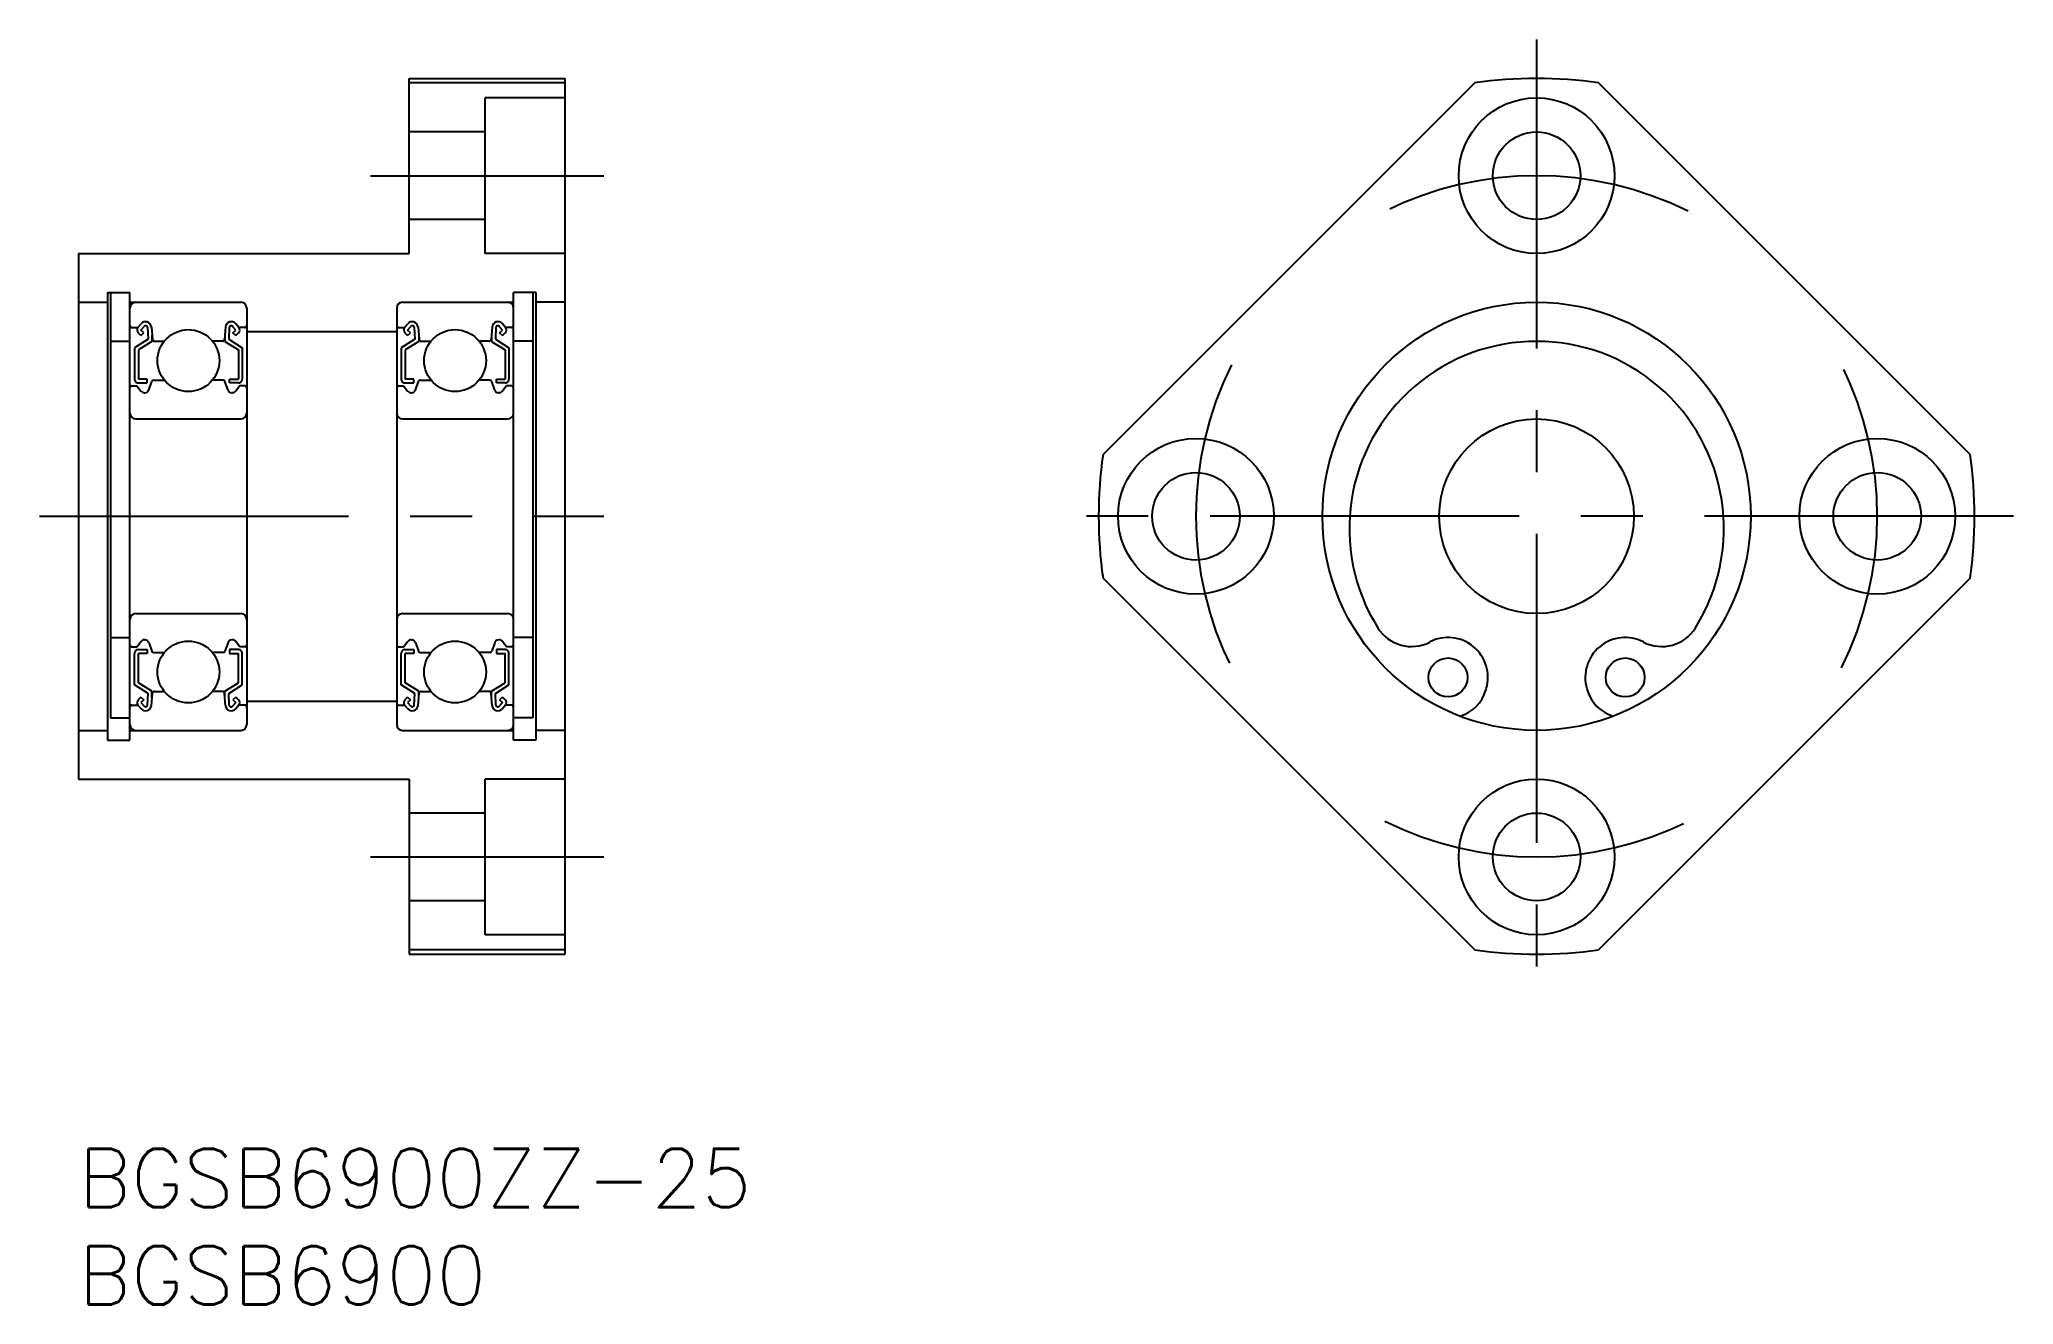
# Model space of a CAD drawing. Extents: x -2 to 99, y -8 to 57.
import ezdxf

# ---------------------------------------------------------------- set-up
doc = ezdxf.new("R2010")
doc.units = 0
doc.header["$LTSCALE"] = 0.5
doc.linetypes.add('CENTER', pattern=[50.8, 31.75, -6.35, 6.35, -6.35])
for name, color, linetype in [('MSM_CENTER', 1, 'CENTER'), ('MSM_CONTINUOUS', 7, 'CONTINUOUS'), ('MSM_PART_NUMBER', 7, 'CONTINUOUS')]:
    doc.layers.add(name, color=color, linetype=linetype)
doc.styles.get("Standard").update_dxf_attribs({"font": 'txt.shx', "height": 3, "bigfont": 'bigfont.shx'})

# ---------------------------------------------------------------- blocks, each defined once
blk = doc.blocks.new('*U6')
at = {"layer": 'MSM_PART_NUMBER'}
blk.add_text('BGSB6900ZZ-25', height=3, dxfattribs=at).set_placement((0, -3))
blk = doc.blocks.new('*U7')
at = {"layer": 'MSM_PART_NUMBER'}
blk.add_text('BGSB6900', height=3, dxfattribs=at).set_placement((0, -8))

msp = doc.modelspace()

# ---------------------------------------------------------------- linework, layer by layer
at = {"layer": 'MSM_CENTER'}
for p, q in [((74.91, 57), (74.91, 8)), ((15, 50), (27, 50)), ((-2, 32.5), (27, 32.5)), ((99.41, 32.5), (50.41, 32.5)), ((15, 15), (27, 15))]:
    msp.add_line(p, q, dxfattribs=at)
for start, end in [(63.574, 116.426), (153.574, 206.426), (333.574, 26.426), (243.574, 296.426)]:
    msp.add_arc((74.91, 32.5), 17.5, start, end, dxfattribs=at)
at = {"layer": 'MSM_CONTINUOUS'}
for p, q in [((17, 55), (25, 55)), ((17, 46), (17, 55)), ((25, 54.77), (17, 54.77)), ((25, 10), (25, 55)), ((52.64, 35.68), (71.73, 54.77)), ((97.19, 35.68), (78.09, 54.77)), ((25, 54), (20.9, 54)), ((20.9, 46), (20.9, 54)), ((20.9, 52.25), (17, 52.25)), ((20.9, 47.75), (17, 47.75)), ((0, 46), (0, 19)), ((0, 46), (17, 46)), ((25, 46), (20.9, 46)), ((1.5, 44), (2.65, 44)), ((1.5, 44), (1.5, 21)), ((1.65, 44), (1.65, 22.14)), ((2.65, 21), (2.65, 44)), ((22.35, 21), (22.35, 44)), ((23.5, 44), (22.35, 44)), ((23.35, 44), (23.35, 22.14)), ((23.5, 44), (23.5, 21)), ((0, 43.5), (1.5, 43.5)), ((2.65, 43.5), (8.35, 43.5)), ((8.65, 43.2), (8.65, 21.8)), ((16.35, 43.2), (16.35, 21.8)), ((16.65, 43.5), (22.35, 43.5)), ((25, 43.5), (23.5, 43.5)), ((2.75, 42.2), (3.06, 42.2)), ((3.58, 41.6), (2.88, 41.16)), ((3.06, 42.2), (3.22, 42.39)), ((3.21, 41.79), (3.07, 41.93)), ((3.21, 42.07), (3.38, 42.26)), ((3.36, 41.93), (3.21, 42.07)), ((3.21, 41.79), (3.36, 41.93)), ((3.55, 42.21), (3.58, 41.6)), ((3.75, 42.23), (3.8, 41.59)), ((3.78, 41.83), (3.78, 41.49)), ((7.55, 42.23), (7.5, 41.59)), ((7.52, 41.83), (7.52, 41.49)), ((7.75, 42.21), (7.72, 41.6)), ((7.72, 41.6), (8.42, 41.16)), ((8.09, 42.07), (7.92, 42.26)), ((7.94, 41.93), (8.09, 42.07)), ((8.09, 41.79), (7.94, 41.93)), ((8.24, 42.2), (8.08, 42.39)), ((8.09, 41.79), (8.23, 41.93)), ((8.55, 42.2), (8.24, 42.2)), ((8.65, 42), (16.35, 42)), ((16.45, 42.2), (16.76, 42.2)), ((17.28, 41.6), (16.58, 41.16)), ((16.76, 42.2), (16.92, 42.39)), ((16.91, 41.79), (16.77, 41.93)), ((16.91, 42.07), (17.08, 42.26)), ((17.06, 41.93), (16.91, 42.07)), ((16.91, 41.79), (17.06, 41.93)), ((17.25, 42.21), (17.28, 41.6)), ((17.45, 42.23), (17.5, 41.59)), ((17.48, 41.83), (17.48, 41.49)), ((21.25, 42.23), (21.2, 41.59)), ((21.22, 41.83), (21.22, 41.49)), ((21.45, 42.21), (21.42, 41.6)), ((21.42, 41.6), (22.12, 41.16)), ((21.79, 42.07), (21.62, 42.26)), ((21.64, 41.93), (21.79, 42.07)), ((21.79, 41.79), (21.64, 41.93)), ((21.94, 42.2), (21.78, 42.39)), ((21.79, 41.79), (21.93, 41.93)), ((22.25, 42.2), (21.94, 42.2)), ((1.65, 41.5), (2.65, 41.5)), ((2.88, 41.16), (2.88, 39.55)), ((3.78, 41.49), (3.08, 41.05)), ((3.08, 41.05), (3.08, 39.55)), ((3.9, 41.5), (4.42, 41.5)), ((7.4, 41.5), (6.88, 41.5)), ((7.52, 41.49), (8.22, 41.05)), ((8.22, 41.05), (8.22, 39.55)), ((8.42, 41.16), (8.42, 39.55)), ((16.58, 41.16), (16.58, 39.55)), ((17.48, 41.49), (16.78, 41.05)), ((16.78, 41.05), (16.78, 39.55)), ((17.6, 41.5), (18.12, 41.5)), ((21.1, 41.5), (20.58, 41.5)), ((21.22, 41.49), (21.92, 41.05)), ((21.92, 41.05), (21.92, 39.55)), ((22.12, 41.16), (22.12, 39.55)), ((23.35, 41.5), (22.35, 41.5)), ((2.75, 39.2), (3, 39.2)), ((3, 39.2), (3.23, 38.92)), ((3.53, 39.55), (3.08, 39.55)), ((3.08, 39.35), (3.53, 39.35)), ((3.39, 38.85), (3.42, 38.85)), ((3.53, 39.35), (3.53, 39.55)), ((3.61, 38.98), (3.77, 39.43)), ((3.87, 39.5), (4.42, 39.5)), ((7.43, 39.5), (6.88, 39.5)), ((7.69, 38.98), (7.53, 39.43)), ((7.77, 39.35), (7.77, 39.55)), ((7.77, 39.55), (8.22, 39.55)), ((8.22, 39.35), (7.77, 39.35)), ((7.91, 38.85), (7.88, 38.85)), ((8.3, 39.2), (8.07, 38.92)), ((8.55, 39.2), (8.3, 39.2)), ((16.45, 39.2), (16.7, 39.2)), ((16.7, 39.2), (16.93, 38.92)), ((17.23, 39.55), (16.78, 39.55)), ((16.78, 39.35), (17.23, 39.35)), ((17.09, 38.85), (17.12, 38.85)), ((17.23, 39.35), (17.23, 39.55)), ((17.31, 38.98), (17.47, 39.43)), ((17.57, 39.5), (18.12, 39.5)), ((21.13, 39.5), (20.58, 39.5)), ((21.39, 38.98), (21.23, 39.43)), ((21.47, 39.35), (21.47, 39.55)), ((21.47, 39.55), (21.92, 39.55)), ((21.92, 39.35), (21.47, 39.35)), ((21.61, 38.85), (21.58, 38.85)), ((22, 39.2), (21.77, 38.92)), ((22.25, 39.2), (22, 39.2)), ((2.95, 37.5), (8.35, 37.5)), ((16.65, 37.5), (22.05, 37.5)), ((52.64, 29.32), (71.73, 10.23)), ((97.19, 29.32), (78.09, 10.23)), ((2.95, 27.5), (8.35, 27.5)), ((16.65, 27.5), (22.05, 27.5)), ((1.65, 26.27), (2.65, 26.27)), ((2.75, 25.8), (3, 25.8)), ((2.88, 23.84), (2.88, 25.45)), ((3, 25.8), (3.23, 26.08)), ((3.08, 25.65), (3.53, 25.65)), ((3.08, 23.95), (3.08, 25.45)), ((3.53, 25.45), (3.08, 25.45)), ((3.39, 26.15), (3.42, 26.15)), ((3.53, 25.65), (3.53, 25.45)), ((3.61, 26.02), (3.77, 25.57)), ((3.87, 25.5), (4.42, 25.5)), ((7.43, 25.5), (6.88, 25.5)), ((7.69, 26.02), (7.53, 25.57)), ((7.77, 25.65), (7.77, 25.45)), ((8.22, 25.65), (7.77, 25.65)), ((7.77, 25.45), (8.22, 25.45)), ((7.91, 26.15), (7.88, 26.15)), ((8.3, 25.8), (8.07, 26.08)), ((8.22, 23.95), (8.22, 25.45)), ((8.55, 25.8), (8.3, 25.8)), ((8.42, 23.84), (8.42, 25.45)), ((16.45, 25.8), (16.7, 25.8)), ((16.58, 23.84), (16.58, 25.45)), ((16.7, 25.8), (16.93, 26.08)), ((16.78, 25.65), (17.23, 25.65)), ((16.78, 23.95), (16.78, 25.45)), ((17.23, 25.45), (16.78, 25.45)), ((17.09, 26.15), (17.12, 26.15)), ((17.23, 25.65), (17.23, 25.45)), ((17.31, 26.02), (17.47, 25.57)), ((17.57, 25.5), (18.12, 25.5)), ((21.13, 25.5), (20.58, 25.5)), ((21.39, 26.02), (21.23, 25.57)), ((21.47, 25.65), (21.47, 25.45)), ((21.92, 25.65), (21.47, 25.65)), ((21.47, 25.45), (21.92, 25.45)), ((21.61, 26.15), (21.58, 26.15)), ((22, 25.8), (21.77, 26.08)), ((21.92, 23.95), (21.92, 25.45)), ((22.25, 25.8), (22, 25.8)), ((22.12, 23.84), (22.12, 25.45)), ((23.35, 26.27), (22.35, 26.27)), ((3.58, 23.4), (2.88, 23.84)), ((3.78, 23.51), (3.08, 23.95)), ((3.55, 22.79), (3.58, 23.4)), ((3.75, 22.77), (3.8, 23.41)), ((3.78, 23.17), (3.78, 23.51)), ((3.9, 23.5), (4.42, 23.5)), ((7.4, 23.5), (6.88, 23.5)), ((7.55, 22.77), (7.5, 23.41)), ((7.52, 23.51), (8.22, 23.95)), ((7.52, 23.17), (7.52, 23.51)), ((7.72, 23.4), (8.42, 23.84)), ((7.75, 22.79), (7.72, 23.4)), ((17.28, 23.4), (16.58, 23.84)), ((17.48, 23.51), (16.78, 23.95)), ((17.25, 22.79), (17.28, 23.4)), ((17.45, 22.77), (17.5, 23.41)), ((17.48, 23.17), (17.48, 23.51)), ((17.6, 23.5), (18.12, 23.5)), ((21.1, 23.5), (20.58, 23.5)), ((21.25, 22.77), (21.2, 23.41)), ((21.22, 23.51), (21.92, 23.95)), ((21.22, 23.17), (21.22, 23.51)), ((21.42, 23.4), (22.12, 23.84)), ((21.45, 22.79), (21.42, 23.4)), ((72.31, 23.58), (72.33, 23.64)), ((77.49, 23.64), (77.51, 23.58)), ((2.75, 22.8), (3.06, 22.8)), ((3.06, 22.8), (3.22, 22.61)), ((3.21, 23.21), (3.07, 23.07)), ((3.21, 23.21), (3.36, 23.07)), ((3.36, 23.07), (3.21, 22.93)), ((3.21, 22.93), (3.38, 22.74)), ((8.09, 22.93), (7.92, 22.74)), ((8.09, 23.21), (7.94, 23.07)), ((7.94, 23.07), (8.09, 22.93)), ((8.24, 22.8), (8.08, 22.61)), ((8.09, 23.21), (8.23, 23.07)), ((8.55, 22.8), (8.24, 22.8)), ((8.65, 23), (16.35, 23)), ((16.45, 22.8), (16.76, 22.8)), ((16.76, 22.8), (16.92, 22.61)), ((16.91, 23.21), (16.77, 23.07)), ((16.91, 23.21), (17.06, 23.07)), ((17.06, 23.07), (16.91, 22.93)), ((16.91, 22.93), (17.08, 22.74)), ((21.79, 22.93), (21.62, 22.74)), ((21.79, 23.21), (21.64, 23.07)), ((21.64, 23.07), (21.79, 22.93)), ((21.94, 22.8), (21.78, 22.61)), ((21.79, 23.21), (21.93, 23.07)), ((22.25, 22.8), (21.94, 22.8)), ((0, 21.5), (1.5, 21.5)), ((1.65, 22.14), (2.65, 22.14)), ((2.65, 21.5), (8.35, 21.5)), ((16.65, 21.5), (22.35, 21.5)), ((23.35, 22.14), (22.35, 22.14)), ((25, 21.5), (23.5, 21.5)), ((1.5, 21), (2.65, 21)), ((23.5, 21), (22.35, 21)), ((0, 19), (17, 19)), ((17, 19), (17, 10)), ((25, 19), (20.9, 19)), ((20.9, 11), (20.9, 19)), ((20.9, 17.25), (17, 17.25)), ((20.9, 12.75), (17, 12.75)), ((25, 10.23), (17, 10.23)), ((25, 11), (20.9, 11)), ((17, 10), (25, 10))]:
    msp.add_line(p, q, dxfattribs=at)
for centre, radius in [((74.91, 50), 4), ((74.91, 50), 2.25), ((74.91, 32.5), 11), ((5.65, 40.5), 1.59), ((19.35, 40.5), 1.59), ((74.91, 32.5), 5), ((57.41, 32.5), 4), ((92.41, 32.5), 4), ((57.41, 32.5), 2.25), ((92.41, 32.5), 2.25), ((5.65, 24.5), 1.59), ((19.35, 24.5), 1.59), ((70.36, 24.22), 1), ((79.46, 24.22), 1), ((74.91, 15), 4), ((74.91, 15), 2.25)]:
    msp.add_circle(centre, radius, dxfattribs=at)
for centre, radius, start, end in [((74.91, 32.5), 22.5, 81.8699, 98.1301), ((2.95, 43.2), 0.3, 90, 180), ((8.35, 43.2), 0.3, 0, 90), ((16.65, 43.2), 0.3, 90, 180), ((22.05, 43.2), 0.3, 0, 90), ((2.75, 42.3), 0.1, 180.0001, 270), ((3.21, 42.07), 0.199, 139.7087, 225.389), ((3.45, 42.2), 0.298, 5.0035, 140.1545), ((3.45, 42.2), 0.098, 4.5454, 140.184), ((3.9, 41.6), 0.0996, 184.9707, 270.4302), ((7.4, 41.6), 0.0996, 269.5698, 355.0293), ((7.85, 42.2), 0.298, 39.8455, 174.9965), ((7.85, 42.2), 0.098, 39.816, 175.4546), ((8.09, 42.07), 0.199, 314.611, 40.2913), ((8.55, 42.3), 0.1, 270, 359.9999), ((16.45, 42.3), 0.1, 180.0001, 270), ((16.91, 42.07), 0.199, 139.7087, 225.389), ((17.15, 42.2), 0.298, 5.0035, 140.1545), ((17.15, 42.2), 0.098, 4.5454, 140.184), ((17.6, 41.6), 0.0996, 184.9707, 270.4302), ((21.1, 41.6), 0.0996, 269.5698, 355.0293), ((21.55, 42.2), 0.298, 39.8455, 174.9965), ((21.55, 42.2), 0.098, 39.816, 175.4546), ((21.79, 42.07), 0.199, 314.611, 40.2913), ((22.25, 42.3), 0.1, 270, 359.9999), ((74.91, 31.87), 9.62, 328.0223, 211.9777), ((2.75, 39.1), 0.1, 90.0098, 179.996), ((3.08, 39.55), 0.2, 179.9931, 270.0069), ((3.39, 39.05), 0.199, 220.0865, 270.126), ((3.42, 39.05), 0.2, 269.9786, 340.1677), ((3.87, 39.4), 0.0999, 89.9928, 160.1816), ((7.43, 39.4), 0.0999, 19.8184, 90.0072), ((7.88, 39.05), 0.2, 199.8323, 270.0214), ((7.91, 39.05), 0.199, 269.874, 319.9135), ((8.22, 39.55), 0.2, 269.9931, 0.0069), ((8.55, 39.1), 0.1, 0.004, 89.9902), ((16.45, 39.1), 0.1, 90.0098, 179.996), ((16.78, 39.55), 0.2, 179.9931, 270.0069), ((17.09, 39.05), 0.199, 220.0865, 270.126), ((17.12, 39.05), 0.2, 269.9786, 340.1677), ((17.57, 39.4), 0.0999, 89.9928, 160.1816), ((21.13, 39.4), 0.0999, 19.8184, 90.0072), ((21.58, 39.05), 0.2, 199.8323, 270.0214), ((21.61, 39.05), 0.199, 269.874, 319.9135), ((21.92, 39.55), 0.2, 269.9931, 0.0069), ((22.25, 39.1), 0.1, 0.004, 89.9902), ((2.95, 37.8), 0.3, 180, 270), ((8.35, 37.8), 0.3, 270, 0), ((16.65, 37.8), 0.3, 180, 270), ((22.05, 37.8), 0.3, 270, 0), ((74.91, 32.5), 22.5, 171.8699, 188.1301), ((74.91, 32.5), 22.5, 351.8699, 8.1301), ((2.95, 27.2), 0.3, 90, 180), ((8.35, 27.2), 0.3, 0, 90), ((16.65, 27.2), 0.3, 90, 180), ((22.05, 27.2), 0.3, 0, 90), ((68.49, 27.86), 2.05, 211.9777, 297.2224), ((81.34, 27.86), 2.05, 242.7776, 328.0223), ((2.75, 25.9), 0.1, 180.004, 269.9902), ((3.08, 25.45), 0.2, 89.9931, 180.0069), ((3.39, 25.95), 0.199, 89.874, 139.9135), ((3.42, 25.95), 0.2, 19.8323, 90.0214), ((3.87, 25.6), 0.0999, 199.8184, 270.0072), ((7.43, 25.6), 0.0999, 269.9928, 340.1816), ((7.88, 25.95), 0.2, 89.9786, 160.1677), ((7.91, 25.95), 0.199, 40.0865, 90.126), ((8.22, 25.45), 0.2, 359.9931, 90.0069), ((8.55, 25.9), 0.1, 270.0098, 359.996), ((16.45, 25.9), 0.1, 180.004, 269.9902), ((16.78, 25.45), 0.2, 89.9931, 180.0069), ((17.09, 25.95), 0.199, 89.874, 139.9135), ((17.12, 25.95), 0.2, 19.8323, 90.0214), ((17.57, 25.6), 0.0999, 199.8184, 270.0072), ((21.13, 25.6), 0.0999, 269.9928, 340.1816), ((21.58, 25.95), 0.2, 89.9786, 160.1677), ((21.61, 25.95), 0.199, 40.0865, 90.126), ((21.92, 25.45), 0.2, 359.9931, 90.0069), ((22.25, 25.9), 0.1, 270.0098, 359.996), ((70.36, 24.22), 2.05, 343.7466, 117.2224), ((79.46, 24.22), 2.05, 62.7776, 196.2534), ((3.9, 23.4), 0.0996, 89.5698, 175.0293), ((7.4, 23.4), 0.0996, 4.9707, 90.4302), ((17.6, 23.4), 0.0996, 89.5698, 175.0293), ((21.1, 23.4), 0.0996, 4.9707, 90.4302), ((70.39, 24.14), 2, 286.8489, 343.7466), ((79.43, 24.14), 2, 196.2534, 253.1511), ((2.75, 22.7), 0.1, 90, 179.9999), ((3.21, 22.93), 0.199, 134.611, 220.2913), ((3.45, 22.8), 0.298, 219.8455, 354.9965), ((3.45, 22.8), 0.098, 219.816, 355.4546), ((7.85, 22.8), 0.298, 185.0035, 320.1545), ((7.85, 22.8), 0.098, 184.5454, 320.184), ((8.09, 22.93), 0.199, 319.7087, 45.389), ((8.55, 22.7), 0.1, 0.0001, 90), ((16.45, 22.7), 0.1, 90, 179.9999), ((16.91, 22.93), 0.199, 134.611, 220.2913), ((17.15, 22.8), 0.298, 219.8455, 354.9965), ((17.15, 22.8), 0.098, 219.816, 355.4546), ((21.55, 22.8), 0.298, 185.0035, 320.1545), ((21.55, 22.8), 0.098, 184.5454, 320.184), ((21.79, 22.93), 0.199, 319.7087, 45.389), ((22.25, 22.7), 0.1, 0.0001, 90), ((2.95, 21.8), 0.3, 180, 270), ((8.35, 21.8), 0.3, 270, 0), ((16.65, 21.8), 0.3, 180, 270), ((22.05, 21.8), 0.3, 270, 0), ((74.91, 32.5), 22.5, 261.8699, 278.1301)]:
    msp.add_arc(centre, radius, start, end, dxfattribs=at)

# ---------------------------------------------------------------- block references
for name in ['*U6', '*U7']:
    msp.add_blockref(name, (0, 0), dxfattribs=at)

doc.saveas('drawing.dxf')
